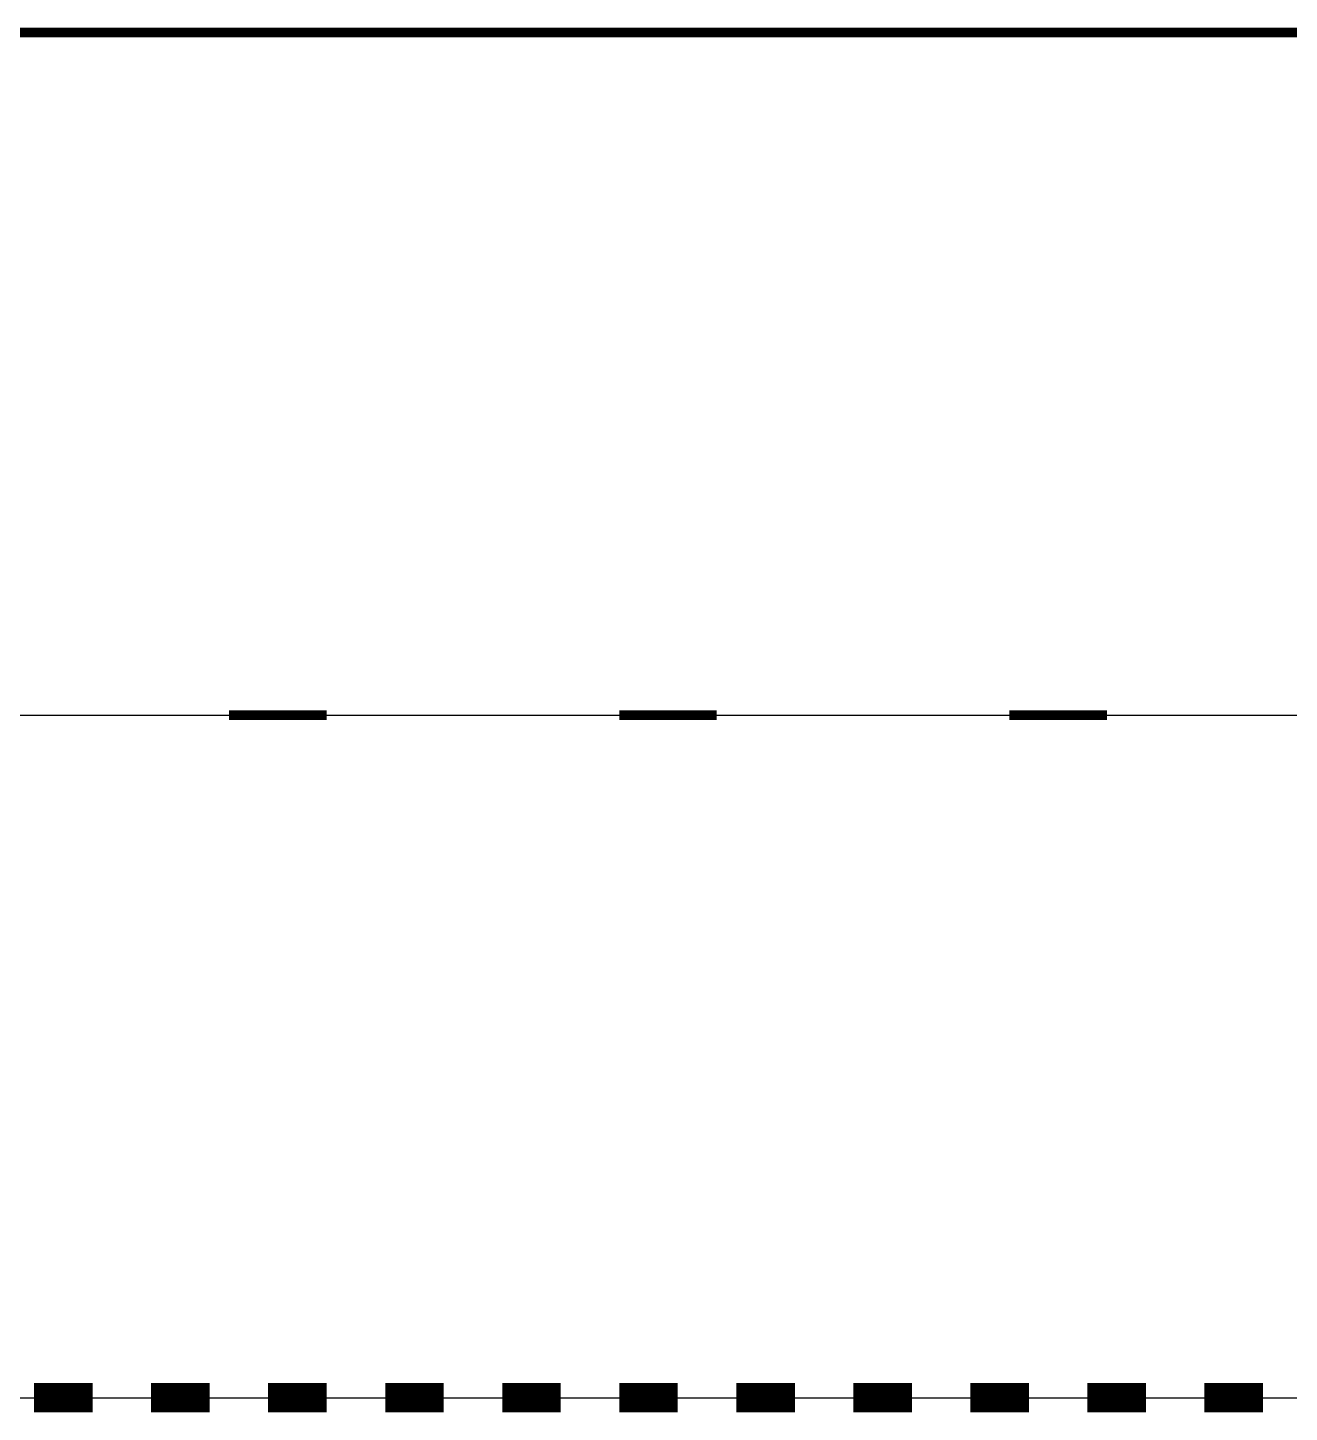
# Model space of a CAD drawing. Header units: metres. Extents: x 3 to 509016, y 4 to 6969473.
# Drawn here: x 508569.45 to 508582.38, y 6967726.6 to 6967740.8 of the extents above; entities that cross this region are included whole.
import ezdxf

# ---------------------------------------------------------------- set-up
doc = ezdxf.new("R2010")
doc.units = ezdxf.units.M
doc.layers.add('_Design Non Plottable', color=45, linetype='Continuous', plot=False)
doc.layers.add('CIV_LINEMARKING', color=252, linetype='Continuous')
doc.layers.add('XREF', color=7, linetype='Continuous')

# ---------------------------------------------------------------- blocks, each defined once
blk = doc.blocks.new('*U175')
at = {"layer": 'CIV_LINEMARKING', "const_width": 0.1}
blk.add_lwpolyline([(0, 0), (1, 0)], dxfattribs=at)
blk = doc.blocks.new('*U174')
at = {"layer": 'CIV_LINEMARKING', "color": 0, "linetype": 'ByBlock', "lineweight": -2, "transparency": 16777216}
for p in [(508571.513, 6967733.749), (508575.513, 6967733.749), (508579.513, 6967733.749)]:
    blk.add_blockref('*U175', p, dxfattribs=at)
blk = doc.blocks.new('*U177')
at = {"layer": 'CIV_LINEMARKING', "const_width": 0.3}
blk.add_lwpolyline([(0, 0), (0.6, 0)], dxfattribs=at)
blk = doc.blocks.new('*U176')
at = {"layer": 'CIV_LINEMARKING', "color": 0, "linetype": 'ByBlock', "lineweight": -2, "transparency": 16777216}
for p in [(508563.513, 6967726.749), (508564.713, 6967726.749), (508565.913, 6967726.749), (508567.113, 6967726.749), (508568.313, 6967726.749), (508569.513, 6967726.749), (508570.713, 6967726.749), (508571.913, 6967726.749), (508573.113, 6967726.749), (508574.313, 6967726.749), (508575.513, 6967726.749), (508576.713, 6967726.749), (508577.913, 6967726.749), (508579.113, 6967726.749), (508580.313, 6967726.749), (508581.513, 6967726.749), (508582.713, 6967726.749)]:
    blk.add_blockref('*U177', p, dxfattribs=at)
blk = doc.blocks.new('XD_DESIGN_1')
at = {"layer": '_Design Non Plottable'}
for points in [[(508563.513, 6967733.749), (508603.513, 6967733.749)], [(508563.513, 6967726.749), (508583.313, 6967726.749)]]:
    blk.add_lwpolyline(points, dxfattribs=at)
at = {"layer": 'CIV_LINEMARKING', "const_width": 0.1}
blk.add_lwpolyline([(508563.513, 6967740.749), (508603.513, 6967740.749)], dxfattribs=at)
at = {"layer": 'CIV_LINEMARKING'}
for name in ['*U174', '*U176']:
    blk.add_blockref(name, (0, 0), dxfattribs=at)
blk = doc.blocks.new('*U192')
at = {"layer": 'CIV_LINEMARKING', "const_width": 0.1}
blk.add_lwpolyline([(0, 0), (1, 0)], dxfattribs=at)
blk = doc.blocks.new('*U191')
at = {"layer": 'CIV_LINEMARKING', "color": 0, "linetype": 'ByBlock', "lineweight": -2, "transparency": 16777216}
for p in [(508571.513, 6967733.749), (508575.513, 6967733.749), (508579.513, 6967733.749)]:
    blk.add_blockref('*U192', p, dxfattribs=at)
blk = doc.blocks.new('*U194')
at = {"layer": 'CIV_LINEMARKING', "const_width": 0.3}
blk.add_lwpolyline([(0, 0), (0.6, 0)], dxfattribs=at)
blk = doc.blocks.new('*U193')
at = {"layer": 'CIV_LINEMARKING', "color": 0, "linetype": 'ByBlock', "lineweight": -2, "transparency": 16777216}
for p in [(508563.513, 6967726.749), (508564.713, 6967726.749), (508565.913, 6967726.749), (508567.113, 6967726.749), (508568.313, 6967726.749), (508569.513, 6967726.749), (508570.713, 6967726.749), (508571.913, 6967726.749), (508573.113, 6967726.749), (508574.313, 6967726.749), (508575.513, 6967726.749), (508576.713, 6967726.749), (508577.913, 6967726.749), (508579.113, 6967726.749), (508580.313, 6967726.749), (508581.513, 6967726.749), (508582.713, 6967726.749)]:
    blk.add_blockref('*U194', p, dxfattribs=at)
blk = doc.blocks.new('XD_DESIGN_2')
at = {"layer": '_Design Non Plottable'}
for points in [[(508563.513, 6967733.749), (508603.513, 6967733.749)], [(508563.513, 6967726.749), (508583.313, 6967726.749)]]:
    blk.add_lwpolyline(points, dxfattribs=at)
at = {"layer": 'CIV_LINEMARKING', "const_width": 0.1}
blk.add_lwpolyline([(508563.513, 6967740.749), (508603.513, 6967740.749)], dxfattribs=at)
at = {"layer": 'CIV_LINEMARKING'}
for name in ['*U191', '*U193']:
    blk.add_blockref(name, (0, 0), dxfattribs=at)

msp = doc.modelspace()

# ---------------------------------------------------------------- block references
msp.add_blockref('XD_DESIGN_1', (0, 0))

# ---------------------------------------------------------------- next in the draw order: block references
at = {"layer": 'XREF'}
msp.add_blockref('XD_DESIGN_2', (0, 0), dxfattribs=at)

doc.saveas('drawing.dxf')
